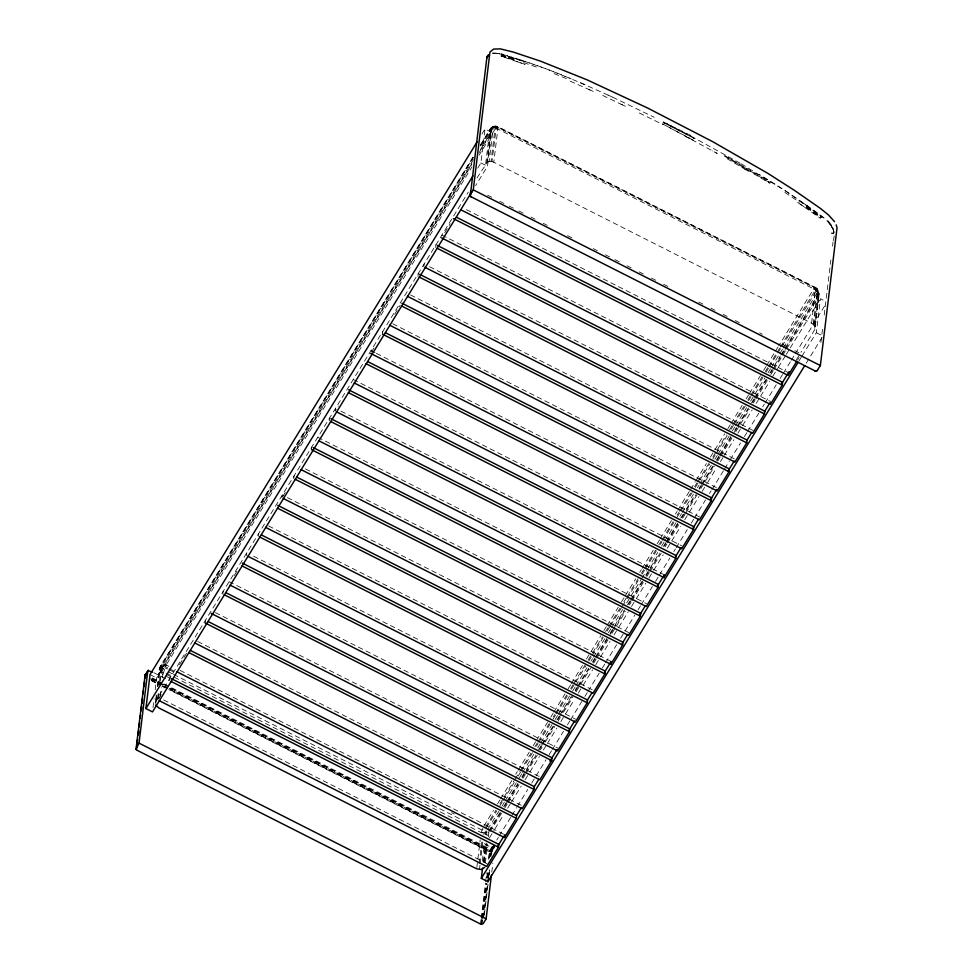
<?xml version="1.0" encoding="UTF-8"?>
<svg xmlns="http://www.w3.org/2000/svg" width="973" height="973" viewBox="0 0 973 973"><rect width="100%" height="100%" fill="white"/><g stroke="black" fill="none" stroke-linecap="round" stroke-linejoin="round"><path stroke-width="0.73" stroke-dasharray="4.87 3.65" d="M476.928 178.023L487.473 162.138L491.499 128.813L492.533 126.672C494.442 125.225 499.015 125.675 497.835 128.935L493.798 162.248L812.491 323.644L814.766 326.381L814.839 329.531L800.986 352.238M585.004 84.748L566.627 76.94A358.441 151.691 31.5 0 0 543.725 67.976L516.675 58.587L516.177 61.384L525.104 64.376L501.168 56.227L501.423 54.67L524.058 61.591L507.687 55.777L498.954 53.673L491.316 53.527M173.522 674.398L484.116 831.088L483.946 834.773M162.479 677.488L162.832 674.593L159.487 670.567L160.46 666.019L473.486 156.154M786.756 348.687L818.524 296.923L819.071 293.031L817.052 288.774L813.683 288.896L778.728 345.829M153.041 707.468L154.111 698.614M155.181 689.748L156.617 677.938L471.759 164.607M156.288 695.05L155.364 703.09L155.972 700.828L468.293 192.095M157.346 686.366C158.915 680.93 155.984 657.237 168.816 666.396M155.972 700.828L156.665 695.038M157.723 686.342L160.168 666.724M155.704 704.683L156.75 695.999M157.979 685.856C159.548 679.19 156.908 667.113 166.115 665.021L471.99 166.809M157.48 698.942L158.356 691.694M159.584 681.55C160.144 675.749 159.791 667.94 166.115 665.021L161.7 665.459L159.864 667.405L159.39 669.765M157.857 699.988L158.198 697.203L162.248 699.259M158.283 698.152L158.988 692.362M160.387 680.772C160.667 675.177 161.846 669.047 166.115 665.021L161.64 666.383L159.779 668.682L160.095 669.971L161.81 672.246L171.272 676.867M160.204 696.327L161.25 687.631M169.679 680.735L170.007 677.95M205.133 622.975L205.473 620.19M222.866 594.089L223.206 591.304M246.51 555.583L246.85 552.798M258.332 536.33L258.672 533.545M281.975 497.823L282.316 495.026L611.141 661.482M293.797 478.558L294.138 475.773M311.53 449.684L311.859 446.899M329.263 420.798L329.592 418.013M335.503 408.392L335.162 411.178L338.324 406.033M382.45 334.153L382.79 331.367M417.916 276.393L418.256 273.608M423.827 266.772L424.155 263.987M435.649 247.507L435.977 244.722M477.743 168.086L480.917 162.917L485.028 128.947L491.608 132.279L487.497 166.249L475.59 185.636M485.673 163.792L489.869 129.677L491.511 127.329L494.734 126.186L495.816 127.986L816.517 290.331L819.132 294.661L815.046 328.777M486.755 162.588L490.903 128.217L492.374 126.843L494.612 127.183L495.816 127.986L479.142 155.157M487.473 162.138L489.151 161.554L493.177 128.241L493.761 126.271L494.734 126.186M489.151 161.554L491.024 161.469L495.318 125.906L495.816 127.986L492.484 127.354L490.587 128.387L480.261 145.208M493.798 162.248L491.973 161.603L496.437 126.076L495.816 127.986L493.433 126.794L480.553 148.005M476.843 867.369L480.176 839.845M479.19 863.671L481.817 841.937M479.446 869.607L479.969 865.265M480.139 863.817L482.766 842.083M482.365 860.825L484.469 843.445M483.289 862.114L485.442 844.394L492.01 847.726L490.939 856.581M483.873 861.689L486.147 842.861M484.408 862.686L486.682 843.846M485.32 862.942L487.595 844.102M488.47 836.865L488.75 832.207L487.023 835.625L486.208 830.699L484.116 831.088M480.492 924.107L481.039 919.582M481.221 918.074L485.418 883.399M485.6 881.891L486.695 872.854M488.337 859.281L489.419 851.095L493.177 844.503M481.1 924.314L481.647 919.789M481.83 918.281L486.026 883.606M486.755 877.585L487.303 873.061M489.127 857.979L489.942 851.217L493.737 844.844M481.428 924.35L481.976 919.826M482.158 918.317L486.354 883.654M487.084 877.622L487.996 870.081M489.455 858.028L490.185 851.995L493.992 845.038M482.073 924.289L482.62 919.765M482.803 918.257L486.999 883.593M487.728 877.561L488.458 871.528M490.283 856.459L490.964 851.411L494.43 845.464M483.569 916.517L487.582 883.35M488.264 878.728L489.224 869.789M483.824 916.335L487.838 883.18M488.568 877.147L489.48 869.607M491.122 856.045L491.669 851.521L494.175 847.629M484.396 914.377L488.227 882.73M489.139 875.189L489.869 869.157M491.693 854.087L492.01 850.694L490.356 849.088L163.148 683.46M491.779 872.1L492.873 863.063M811.664 323.158L815.374 287.388L497.507 126.478L495.816 127.986M813.221 324.228L817.259 290.915L816.809 288.543L815.119 287.363L813.683 288.896L817.369 292.399L818.561 296.072L814.498 330.248M813.866 324.885L818.074 290.526L816.311 287.996L814.815 287.509M814.766 326.381L818.792 293.068L817.052 288.774M802.032 355.972L816.323 332.705L820.434 298.735L825.7 301.399M820.884 342.593L822.562 328.704M824.216 315.033L830.881 259.961M832.547 246.157L833.046 242.009M833.216 240.635C836.135 232.328 832.146 223.924 825.566 218.73M523.729 62.625L538.823 67.867M162.832 674.593L166.115 665.021M174.228 677.208L481.27 832.645L482.681 832.791L483.326 829.069M554.087 73.62L569.448 79.835M481.27 832.645L482.705 828.461M160.886 665.423L160.825 668.597L163.415 671.735M508.855 56.641L508.575 58.648M693.323 140.173L662.467 123.851L717.223 153.442L712.674 150.937M159.657 668.22L473.024 157.65M724.532 156.154L769.801 183.35L770.336 182.498L755.328 173.34L724.776 155.692L770.057 182.948M754.829 174.203L755.328 173.34M481.854 134.116L485.028 128.947M480.176 145.999L490.185 129.835L494.102 128.132L497.835 128.935M473.486 157.322L162.053 664.608L162.369 668.22L166.76 670.981M480.638 145.682L492.374 126.843M473.401 159.645L163.038 664.948L164.048 667.454L167.551 668.925M471.856 163.622L164.388 664.425L165.264 666.614L167.976 667.977M480.589 149.38L494.102 127.378L496.607 126.904L815.763 288.422L818.767 291.742L819.084 295.464M478.911 152.968L491.608 132.279M158.648 698.699L161.798 693.567M179.531 664.693L187.412 651.849M234.298 575.481L237.448 570.336M282.766 496.534L285.916 491.401M371.418 352.129L374.569 346.996M394.661 314.255L400.183 305.279M444.71 232.754L450.219 223.766M483.982 825.931L493.518 810.4M497.483 803.929L499.867 800.049M500.669 798.748L511.786 780.638M515.763 774.167L517.344 771.577M518.147 770.288L529.263 752.165M533.24 745.695L535.624 741.815M536.415 740.526L547.531 722.404M550.718 717.223L553.102 713.343M553.892 712.054L565.021 693.931M568.196 688.762L570.579 684.87M571.37 683.581L582.499 665.459M586.464 658.989L600.767 635.697M603.941 630.528L606.325 626.648M607.128 625.347L618.244 607.237M621.419 602.056L624.605 596.875M625.396 595.585L635.722 578.765M639.699 572.294L641.28 569.704M642.083 568.414L653.199 550.292M657.176 543.822L659.56 539.942M660.351 538.641L671.479 520.531M675.444 514.06L677.038 511.47M677.828 510.18L689.748 490.769M690.538 489.468L695.306 481.708M696.109 480.419L706.434 463.586M710.399 457.115L724.703 433.824M727.877 428.655L730.261 424.763M731.064 423.474L742.18 405.352M746.157 398.881L748.541 395.002M749.332 393.712L760.46 375.59M763.635 370.421L766.019 366.529M766.809 365.24L774.751 352.299M775.554 351.01L777.938 347.118M485.636 827.05L495.975 810.217M499.94 803.747L514.243 780.455M515.033 779.166L519.01 772.696M519.801 771.394L530.93 753.284M534.895 746.814L537.278 742.934M538.081 741.633L549.198 723.523M553.175 717.052L554.756 714.462M555.559 713.16L566.675 695.05M570.652 688.58L573.036 684.7M573.827 683.399L584.955 665.289M588.13 660.108L602.433 636.816M605.607 631.635L607.991 627.755M608.782 626.466L619.91 608.344M623.875 601.873L626.259 597.994M627.062 596.704L638.179 578.582M641.353 573.401L643.737 569.521M644.54 568.232L655.656 550.11M658.843 544.941L661.214 541.049M662.017 539.76L673.134 521.65M677.111 515.179L678.704 512.589M679.495 511.287L690.611 493.177M694.588 486.707L696.972 482.827M697.763 481.526L708.891 463.416M712.856 456.945L726.369 434.943M729.543 429.762L731.927 425.882M732.718 424.593L743.846 406.471M747.823 400L750.195 396.12M750.998 394.819L762.114 376.709M765.301 371.528L767.685 367.648M768.475 366.359L779.592 348.237M780.395 346.947L815.35 290.003L814.474 287.813M486.403 827.768L496.729 810.935M499.903 805.766L502.287 801.886M503.077 800.584L514.206 782.474M518.171 776.004L520.555 772.112M521.358 770.823L532.474 752.701M536.451 746.23L538.045 743.652M538.835 742.35L549.952 724.24M553.138 719.059L555.522 715.179M556.313 713.89L567.429 695.768M571.406 689.298L585.71 666.006M588.884 660.825L591.268 656.945M592.058 655.656L603.187 637.534M607.152 631.063L609.536 627.184M610.339 625.882L621.455 607.772M622.258 606.471L626.223 600M627.026 598.711L638.142 580.589M642.119 574.119L644.503 570.239M645.294 568.95L656.41 550.827M660.387 544.357L661.981 541.779M662.771 540.477L673.888 522.367M677.074 517.186L680.249 512.005M681.039 510.716L692.168 492.593M695.342 487.424L709.645 464.133M712.82 458.952L715.204 455.072M716.006 453.771L727.123 435.661M731.1 429.19L733.484 425.31M734.274 424.009L745.391 405.899M748.578 400.718L750.961 396.838M751.752 395.549L762.881 377.427M766.055 372.245L768.439 368.366M769.229 367.076L777.172 354.136M777.974 352.834L781.149 347.665M781.939 346.364L816.59 290.38L815.593 287.874L496.303 126.247M487.668 829.434L498.796 811.312M501.971 806.143L504.355 802.251M505.145 800.961L516.274 782.851M519.448 777.67L521.832 773.79M522.623 772.489L533.751 754.379M537.716 747.909L540.1 744.029M540.903 742.727L552.019 724.617M555.194 719.436L557.578 715.556M558.38 714.255L569.497 696.145M572.671 690.964L575.055 687.084M575.858 685.795L586.974 667.673M590.952 661.202L592.533 658.612M593.335 657.322L605.255 637.911M608.429 632.73L610.813 628.85M611.603 627.561L622.732 609.439M626.697 602.968L641 579.677M641.791 578.388L646.559 570.616M647.361 569.327L657.687 552.506M661.652 546.035L664.036 542.143M664.839 540.854L675.955 522.732M679.932 516.262L681.514 513.683M682.316 512.382L693.433 494.272M697.41 487.801L699.003 485.211M699.794 483.909L711.713 464.51M714.887 459.329L717.271 455.449M718.062 454.148L729.191 436.038M732.365 430.857L734.749 426.977M735.539 425.688L746.668 407.565M750.633 401.095L764.936 377.804M768.123 372.623L770.507 368.743M771.297 367.453L782.414 349.331M783.216 348.042L817.369 292.399L817.563 289.662L814.133 288.823M488.519 831.27L500.426 811.859M503.613 806.69L505.996 802.81M506.787 801.509L517.916 783.399M521.881 776.928L535.393 754.926M538.568 749.745L540.952 745.865M541.742 744.576L552.871 726.454M556.836 719.984L559.22 716.104M560.022 714.802L571.139 696.692M575.116 690.222L576.697 687.631M577.5 686.342L588.616 668.22M592.593 661.749L594.977 657.87M595.768 656.568L606.897 638.458M610.071 633.277L624.374 609.986M627.549 604.817L629.932 600.925M630.723 599.636L641.852 581.513M645.817 575.043L659.329 553.053M663.294 546.583L665.678 542.691M666.481 541.402L677.597 523.279M680.772 518.11L683.155 514.231M686.342 509.049L695.075 494.819M699.052 488.349L700.645 485.758M701.436 484.469L712.552 466.347M716.529 459.876L718.913 455.996M719.704 454.695L730.832 436.585M734.797 430.115L736.391 427.524M737.181 426.235L748.31 408.113M751.484 402.931L753.868 399.052M754.659 397.762L765.787 379.64M769.752 373.17L780.091 356.349M780.881 355.06L818.22 294.235L818.621 291.73L817.794 290.611L814 288.908M489.541 830.906L500.669 812.796M504.646 806.325L507.03 802.445M507.821 801.144L518.147 784.323M522.124 777.853L524.508 773.973M525.298 772.671L535.624 755.851M539.601 749.38L541.985 745.5M542.776 744.211L553.892 726.089M557.87 719.619L572.173 696.327M575.347 691.146L577.731 687.266M578.521 685.977L588.86 669.144M592.825 662.674L595.208 658.794M596.011 657.505L607.128 639.383M610.302 634.214L612.686 630.334M613.489 629.032L624.605 610.922M628.582 604.452L630.966 600.56M631.757 599.271L642.885 581.149M646.06 575.98L648.444 572.1M649.234 570.798L659.56 553.978M664.328 546.218L665.921 543.627M666.712 542.326L677.84 524.216M681.805 517.745L696.109 494.454M699.283 489.273L701.667 485.393M702.47 484.104L713.586 465.982M716.76 460.801L719.144 456.921M719.947 455.632L731.064 437.509M734.238 432.34L737.425 427.159M738.215 425.87L748.541 409.037M752.518 402.567L754.902 398.687M755.693 397.398L766.821 379.275M770.786 372.805L772.38 370.214M773.17 368.925L781.112 355.984M781.915 354.695L784.299 350.803M785.089 349.514L818.986 294.296L817.721 291.535L813.842 288.932M501.533 813.258L487.741 835.162M504.707 808.089L507.091 804.197M507.894 802.907L519.01 784.785M522.988 778.315L525.371 774.435M526.162 773.146L537.291 755.024M540.465 749.855L542.058 747.264M545.233 742.083L554.768 726.551M557.943 721.382L560.326 717.502M563.501 712.321L573.036 696.79M576.211 691.621L590.514 668.329M593.688 663.148L596.072 659.268M596.875 657.967L607.991 639.857M611.968 633.387L625.469 611.385M629.446 604.914L631.039 602.323M631.83 601.034L643.749 581.623M646.923 576.442L649.307 572.562M650.098 571.273L661.226 553.151M665.191 546.68L666.785 544.089M667.575 542.8L678.704 524.678M682.669 518.208L685.053 514.328M685.856 513.039L696.972 494.916M700.949 488.446L714.45 466.444M717.636 461.275L720.02 457.395M720.811 456.094L731.927 437.984M735.904 431.513L749.405 409.511M753.382 403.041L754.975 400.45M755.766 399.161L767.685 379.75M770.859 374.569L773.243 370.689M774.034 369.399L781.988 356.459M782.779 355.157L785.953 349.988M489.407 837.923L494.175 830.164M494.965 828.874L503.698 814.656M507.663 808.186L510.837 803.017M511.628 801.728L521.163 786.208M525.128 779.738L529.093 773.28M529.896 771.978L539.419 756.471M543.384 750.001L546.558 744.832M547.361 743.53L556.884 728.023M560.849 721.552L564.814 715.094M565.617 713.793L574.35 699.575M578.315 693.104L582.28 686.646M583.082 685.345L592.606 669.838M595.78 664.656L599.745 658.198M600.548 656.897L610.071 641.389M614.036 634.919L618.013 628.461M618.804 627.159L628.327 611.652M631.501 606.471L635.466 600.013M636.269 598.711L645.792 583.204M648.967 578.023L652.932 571.565M653.734 570.275L663.258 554.756M667.223 548.286L680.723 526.308M684.688 519.837L688.653 513.379M689.456 512.078L698.979 496.571M702.153 491.389L706.921 483.642M707.712 482.34L716.444 468.122M720.409 461.652L723.584 456.483M724.386 455.194L733.91 439.674M737.875 433.204L741.84 426.746M742.642 425.456L752.165 409.937M756.13 403.467L769.631 381.489M772.805 376.32L777.573 368.56M778.364 367.259L785.503 355.631M786.306 354.33L789.48 349.161M790.271 347.872L820.434 298.735M496.777 839.967L498.358 837.376M499.161 836.087L511.068 816.688M511.859 815.398L516.627 807.639M517.417 806.349L527.731 789.529M531.708 783.07L545.999 759.791M549.173 754.622L551.545 750.742M552.348 749.453L563.464 731.343M567.429 724.885L569.813 721.005M570.604 719.716L581.72 701.606M584.895 696.437L587.278 692.557M588.069 691.268L599.186 673.158M602.36 667.989L604.744 664.109M605.534 662.82L616.651 644.71M620.616 638.252L634.907 614.972M638.081 609.803L640.465 605.924M641.256 604.634L652.372 586.524M655.547 581.355L658.721 576.186M659.512 574.897L669.838 558.088M673.803 551.618L675.384 549.027M676.186 547.738L687.291 529.64M691.268 523.17L693.652 519.29M694.442 518.001L705.559 499.891M709.524 493.433L711.117 490.842M711.908 489.553L723.815 470.154M724.605 468.864L729.373 461.105M730.164 459.815L740.489 443.007M744.454 436.536L746.838 432.657M747.629 431.367L758.745 413.257M762.71 406.799L764.304 404.209M765.094 402.919L776.211 384.822M780.176 378.351L782.56 374.471M783.35 373.182L790.49 361.542M791.292 360.253L794.467 355.072M795.257 353.783L826.223 303.357M494.734 845.902L491.414 851.691L489.249 851.752L168.791 689.529M494.831 846.109L491.414 851.691M796.328 359.84L800.195 353.54M797.568 360.059L799.149 357.492M798.857 361.141L801.241 357.273M806.228 363.184L822.112 337.327M784.87 192.423L799.417 202.177M807.639 205.875L800.037 201.289L814.62 211.421L821.309 217.198L820.263 218.195L797.374 202.202L805.96 208.076L807.639 205.875C817.32 213.513 830.468 219.703 834.214 232.352L833.849 232.778M814.62 211.421L813.355 212.929M490.173 128.983L493.408 127.049L497.896 127.524M170.944 688.106L492.058 851.071L489.82 851.618L168.888 689.127M170.798 688.41L492.058 851.071L489.419 851.095L168.961 688.884M814.206 288.677L815.593 287.874L816.809 288.543M833.593 232.961L832.657 233.265L833.289 233.119M492.058 851.071L489.626 850.536L169.168 688.325M492.533 126.672L495.512 126.125M492.496 53.442L494.831 53.247M492.581 52.895L502.19 53.807M495.111 126.186L497.835 127.013M491.024 161.469L491.973 161.603M482.681 832.791L485.393 832.9L487.655 831.842L487.959 833.496L485.442 834.664L485.211 831.015M831.684 233.155L832.316 233.277M498.954 53.673L516.675 58.587M501.253 55.181L516.274 59.56M501.168 55.716L516.152 60.083M501.168 56.227L516.091 60.581M521.163 60.107L534.639 64.68A297.154 125.76 31.5 0 1 548.286 69.655L571.224 78.849M580.419 82.766L608.076 95.099M588.75 89.431L593.348 91.462L569.266 80.735M608.076 95.086L612.698 97.227M612.698 97.227L654.209 117.271M620.944 104.16L625.542 106.349L600.256 94.247M639.346 113.026L662.333 124.289M690.489 135.271L663.404 121.905L690.988 136.135M480.917 162.917L487.497 166.249M816.323 332.705L821.589 335.369M487.68 195.184L491.742 197.239M499.867 201.35L503.917 203.406M509.329 206.142L513.391 208.198M518.804 210.934L525.566 214.364M530.99 217.101L535.041 219.156M543.165 223.267L547.227 225.322M567.527 235.6L572.939 238.336M593.226 248.614L597.288 250.669M605.413 254.78L609.475 256.836M614.887 259.572L621.65 263.002M627.062 265.738L631.124 267.794M639.237 271.905L643.299 273.96M651.424 278.071L656.836 280.808M663.598 284.238L669.01 286.974M698.784 302.044L702.834 304.099M710.959 308.21L715.021 310.265M723.134 314.376L727.196 316.432M735.32 320.543L739.371 322.598M759.67 332.875L762.382 334.238M782.681 344.515L786.743 346.57M794.856 350.681L798.918 352.737M466.383 209.645L788.446 372.671M441.888 235.101L770.713 401.557M429.579 266.724L752.98 430.431M410.484 294.916L735.26 459.317M392.764 323.802L717.527 488.203M370.968 350.621L375.031 352.676M376.381 353.369L699.794 517.077M353.235 379.506L682.061 545.962M340.915 411.129L664.328 574.848M317.77 437.266L646.595 603.722M305.449 468.889L628.862 632.608M268.645 525.967L593.408 690.368M253.612 556.215L575.675 719.254M229.117 581.672L557.943 748.128M215.447 612.613L540.21 777.013M197.714 641.499L522.477 805.899M179.981 670.373L504.744 834.773M169.326 668.67L174.739 671.406M168.901 669.606L174.313 672.343M451.594 812.71L454.306 814.085M168.11 671.662L172.172 673.717M166.115 673.109L172.878 676.527M165.532 675.967L170.944 678.704M153.795 672.708L168.67 680.236M150.037 674.605L156.617 677.938M152.335 677.974L161.798 682.766M152.019 678.522L161.482 683.314M162.832 684.007L169.594 687.425M151.873 678.826L165.386 685.661M150.243 678.74L167.818 687.631M151.387 679.981L158.149 683.399M163.549 686.135L167.611 688.191M151.302 680.224L160.764 685.016M162.126 685.71L167.526 688.446M151.216 680.638L160.679 685.418M162.029 686.111L167.441 688.848M163.61 699.94L487.023 863.659M685.235 136.244L689.821 138.653M690.988 136.147L741.231 163.829M741.244 163.829L785.977 191.243L824.435 218.439M744.406 168.864L748.906 171.503L724.143 156.957M803.333 202.943L790.356 194.138A297.154 125.76 31.5 0 0 777.159 185.515A360.521 152.579 31.5 0 0 759.281 174.471M807.018 206.738L821.309 217.198M806.714 207.164L820.957 217.587M806.41 207.541L820.604 217.928M828.181 221.99L833.241 229.093M831.039 224.508L834.214 232.352A2.08 1.849 5.9 0 1 831.404 233.034M831.197 225.59L831.988 227.646M663.1 122.44L694.163 138.397L663.1 122.44"/><path stroke-width="1.46" d="M836.196 224.848L837.035 227.755L820.361 365.568L817.174 370.579L815.313 371.029L470.798 196.631L470.239 194.965L473.267 189.857L489.942 52.056L493.554 49.088L500.353 48.869L513.428 52.116L540.66 61.214L586.914 79.762L647.58 108.003L712.662 141.657L767.794 173.328L794.442 190.367L820.592 208.55L828.558 215.009L834.518 221.686M470.214 195.561L470.701 191.28L471.017 192.24M145.536 677.731L144.722 676.199L145.391 674.921M486.877 57.443L470.446 194.454A2.08 1.849 6.9 0 0 471.297 196.984M491.414 875.116L486.123 918.84L483.131 923.669L481.1 924.314L137.047 750.256L136.05 749.125L145.099 675.092M136.329 749.66L136.694 746.644M137.059 743.627L137.607 739.103M138.154 734.579L138.701 730.066M139.066 727.05L139.613 722.525M140.161 718.001L140.526 714.985M141.073 710.46L141.62 705.936M141.985 702.932L142.532 698.407M143.08 693.883L143.445 690.866M143.992 686.342L144.539 681.818M138.361 734.81L138.725 731.793M141.28 710.691L141.644 707.675M142.192 703.151L142.557 700.146M144.199 686.573L144.563 683.557M136.05 749.125L139.03 743.129L147.823 670.628L152.445 672.027M471.625 192.107L152.506 711.908L145.926 708.575L150.037 674.605L477.098 141.876M804.647 365.775L487.899 881.684L481.331 878.364L482.572 868.025M487.899 881.684L488.264 878.728M159.207 700.669L486.682 866.444L498.504 847.191L498.833 844.406L171.37 678.631M176.94 671.796L504.415 837.558L504.744 834.773M504.415 837.558L516.237 818.305L516.566 815.52L521.333 807.76M194.673 642.91L522.148 808.685L533.958 789.419L534.299 786.634L208.186 621.552M211.044 613.343L539.869 779.799L551.691 760.545L552.032 757.76L225.918 592.679M230.139 585.15L557.602 750.913L569.424 731.66L569.764 728.874L242.289 563.112M247.86 556.264L575.335 722.039L587.157 702.786L587.497 700.001L261.372 534.907M265.593 527.378L593.068 693.153L604.89 673.9L605.23 671.115L277.755 505.34M283.325 498.504L610.801 664.267L611.141 661.482L604.756 671.881M610.801 664.267L622.623 645.014L622.951 642.229L296.838 477.147M301.058 469.618L628.534 635.393L640.356 616.14L640.684 613.355L313.221 447.58M318.791 440.745L646.267 606.507L658.089 587.254L658.417 584.469L330.942 418.694M336.524 411.859L663.987 577.634L664.328 574.848M663.987 577.634L675.809 558.38L676.15 555.583L348.675 389.82M354.257 382.973L681.72 548.748L693.542 529.494L693.883 526.709L367.758 361.628M370.628 353.406L699.453 519.862L711.275 500.609L711.616 497.823L385.49 332.742M389.711 325.213L717.186 490.988L729.008 471.735L729.349 468.95L401.873 303.175M407.444 296.327L734.919 462.102L746.741 442.849L747.082 440.064L419.606 274.289M425.177 267.453L752.652 433.216L764.474 413.963L764.802 411.178L437.339 245.415M441.56 237.886L770.385 404.342L782.207 385.089L782.535 382.304L456.422 217.21M144.807 676.77C145.792 673.924 144.211 676.15 145.293 677.524M144.758 675.907L148.042 670.397M144.722 676.199C145.05 674.374 145.695 676.405 145.086 677.305M145.22 674.994L145.561 676.892M144.965 675.359L145.354 676.162M145.597 674.897L148.407 670.3M146.084 674.934L147.482 672.647M145.926 708.575L472.987 175.845M497.507 846.583L503.856 836.221M534.043 787.048L538.811 779.288M549.94 761.166L557.091 749.526M569.01 730.115L574.569 721.054M587.278 700.353L592.046 692.581M622.234 643.408L627.792 634.347M639.711 614.936L645.269 605.887M657.189 586.476L663.55 576.113M675.469 556.702L681.027 547.653M692.946 528.242L698.505 519.181M710.424 499.769L716.773 489.419M727.901 471.297L734.25 460.947M746.972 440.246L751.74 432.474M764.45 411.774L770.008 402.713M781.927 383.301L789.079 371.65M796.778 361.336L788.106 375.456L460.643 209.694M481.331 878.364L798.067 362.442M484.785 867.284L481.319 869.521L476.661 868.816L158.806 707.906L156.081 705.461M489.31 55.145L487.12 56.641A2.08 1.849 8.2 0 0 486.962 58.052L486.889 57.748M473.267 189.857L820.361 365.568M453.382 218.633L782.207 385.089M436.999 248.2L764.474 413.963M419.266 277.074L746.741 442.849M401.533 305.96L729.008 471.735M382.45 334.153L711.275 500.609M366.067 363.72L693.542 529.494M348.346 392.606L675.809 558.38M330.613 421.491L658.089 587.254M311.53 449.684L640.356 616.14M295.147 479.251L622.623 645.014M277.414 508.125L604.89 673.9M259.682 537.011L587.157 702.786M241.949 565.897L569.424 731.66M224.228 594.771L551.691 760.545M205.133 622.975L533.958 789.419M190.453 650.438L516.566 815.52M188.762 652.53L516.237 818.305M171.029 681.416L498.504 847.191M139.03 743.129L486.123 918.84M817.539 370.154A2.08 1.849 6.9 0 1 814.729 370.835M488.738 54.707L487.12 56.641L488.738 54.707"/></g></svg>
